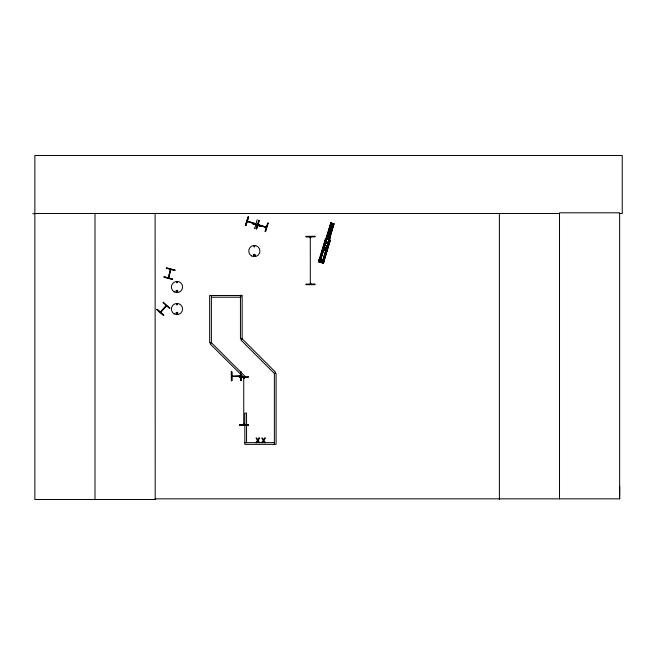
<?xml version="1.0" encoding="UTF-8"?>
<svg xmlns="http://www.w3.org/2000/svg" width="655" height="655" viewBox="0 0 655 655"><rect width="100%" height="100%" fill="white"/><g stroke="black" fill="none" stroke-linecap="round" stroke-linejoin="round"><path stroke-width="0.98" d="M321.269 262.278L320.778 262.098L321.368 262.311L320.999 261.361L321.621 261.337L320.983 261.148M328.065 238.526L327.688 238.412M619.188 213.473L622.25 213.473L622.25 155.481L34.862 155.481L34.862 499.519L155.202 499.519L155.12 498.848L619.638 498.848L619.728 486.411M168.22 277.695L170.456 269.311M168.212 277.884L168.761 277.008L168.564 277.949M168.638 277.843L170.726 269.475C169.383 269.508 171.078 271.432 170.75 269.385M321.556 261.312L321.106 261.206M327.746 238.412L328.253 237.896M328.302 237.921L327.877 237.773L328.335 237.88M170.161 270.065L170.595 270.171M244.102 377.354C244.315 379.761 242.628 376.494 244.855 376.166L211.434 342.745L210.214 343.965L243.742 377.329M243.742 424.784L243.742 423.793L244.053 424.776M310.233 236.963L310.331 237.675L310.683 236.963M310.331 284.229L310.626 283.247L310.634 284.229M176.719 282.403L177.227 282.272L176.784 282.526M176.391 291.148C177.98 289.15 177.268 293.309 176.482 291.008M176.727 304.37L177.186 304.632L176.825 304.272M254.083 246.386L254.533 246.264M253.763 255.041C254.983 257.39 254.901 253.018 253.837 255.335M310.282 236.963L310.323 284.139L310.675 283.427M310.683 237.577L310.241 237.577M310.683 284.041L310.626 283.337M164.077 276.803L163.955 277.278L172.527 279.521L172.65 279.046L164.077 276.803L172.617 279.161M166.444 267.756L166.313 268.231L174.893 270.45L175.016 269.991L166.427 267.797M161.351 311.575L160.336 312.116M325.42 238.78L318.502 261.763L323.414 263.212L330.292 240.221L325.396 238.772M318.829 261.861L325.723 238.87M319.149 261.959L325.961 238.944M329.498 239.149L326.223 238.183L330.832 222.856M319.165 261.959L325.772 239.927M326.288 238.207L330.89 222.872M319.918 260.101L325.953 239.984M326.419 238.24L331.045 222.913M320 260.125L323.169 249.588M323.742 247.672L324.602 244.798M325.175 242.882L325.748 240.966M326.665 238.314L331.201 222.962M319.656 262.106L326.55 239.116M326.788 238.355L331.373 223.011M320.27 260.207L323.431 249.67M324.012 247.754L324.872 244.88M325.445 242.964L326.018 241.048M326.845 238.371L331.446 223.036M319.886 262.18L325.06 244.937M325.633 243.021L326.206 241.106M326.968 238.404L331.618 223.085M319.992 262.213L325.142 244.962M325.715 243.046L326.313 241.138M327.435 237.503L331.749 223.126L327.508 237.519M320.311 262.287L321.605 262.671M327.426 238.535L328.294 238.788M328.794 237.896L332.527 225.435M328.802 237.896L332.601 225.459M328.72 238.919L333.297 223.576M329.162 238.011L333.477 223.633M329.219 238.027L333.551 223.65M322.514 260.854L325.756 250.349M326.247 248.401L327.197 245.56M327.77 243.644L328.245 241.695M329.056 239.018L333.665 223.691M329.277 239.083L333.845 223.74L330.824 222.847M322.211 262.851L329.146 239.877M329.301 239.091L333.903 223.756M322.293 262.876L327.467 245.633M328.04 243.717L328.613 241.801M329.432 239.132L334.083 223.814L333.1 223.519M322.481 262.933L327.656 245.69M328.229 243.775L329.383 239.943M322.587 262.966L329.465 239.967M322.751 263.015L329.661 240.033M322.849 263.048L329.743 240.057M323.038 263.097L329.973 240.123M323.079 263.113L330.014 240.139M323.308 263.179L330.202 240.197M245.494 225.353L248.106 216.887L248.581 217.034L245.944 225.492L245.494 225.353L248.147 216.903M245.912 225.484L248.458 216.993M247.975 221.693L248.196 221.308L248.22 221.824M257.161 219.679L254.869 228.243M256.244 228.767L258.815 220.293L259.29 220.432L256.654 228.898L256.203 228.759M256.555 228.865L259.167 220.399M258.217 224.534L258.045 224.952L266.38 227.522M265.398 227.219L266.495 227.129M268.19 223.175L265.619 231.657L265.144 231.518L267.756 223.044L268.231 223.191M265.201 231.534L267.87 223.085M177.407 304.681C177.047 302.774 176.056 305.566 177.3 304.747M177.513 313.483C176.776 311.182 176.228 314.556 177.259 313.639M254.762 246.698C254.402 244.798 253.403 247.59 254.656 246.763M244.102 424.751L244.045 423.883M168.605 277.794L170.775 269.393M231.886 376.126L232.779 376.126M239.763 376.076L240.745 376.068M160.426 311.944L166.206 305.476M165.641 306.041L165.854 306.483M166.386 305.877L166.018 305.549L165.944 306.311M176.645 282.059C176.408 284.098 178.397 281.347 176.613 282.182M232.82 376.494L231.976 376.51L232.066 376.076M239.787 376.428L240.745 376.379L231.886 376.437M160.614 312.329L166.517 305.738M254.844 223.437L254.901 223.879M258.029 224.518L258.905 224.706L258.676 225.14M253.968 254.828L254.607 254.738M247.508 221.128L247.23 221.415M266.282 227.424L257.947 224.87M306.049 236.742L314.908 236.627M314.916 284.262L306.049 284.319L314.916 284.204L314.916 284.696L306.049 284.704L306.049 284.254M231.362 371.852L231.854 371.852L231.911 380.711L231.42 380.719L231.362 371.852L231.461 380.719M241.212 371.794L240.721 371.794L240.778 380.653L241.269 380.653L241.187 374.742M231.976 376.126L240.655 376.068L232.075 376.478M239.468 424.808L248.327 424.751L248.335 425.242L239.468 425.3L239.468 424.808L248.335 424.874M239.468 425.259L248.335 425.201M32.75 213.718L34.862 213.71M34.862 213.473L559.517 213.473M211.377 297.206L240.917 297.206L240.917 295.487L209.649 295.487L209.649 342.745L211.377 342.745L211.377 295.487M244.831 442.641L274.371 442.641M247.524 221.087L255.696 223.707M166.345 268.108L174.918 270.351M330.578 224.469L333.403 225.32M330.267 225.508L333.092 226.36M329.801 227.064L332.625 227.915M329.375 228.448L332.208 229.299M328.908 230.003L331.741 230.855M326.91 236.676L329.743 237.528M326.313 236.979L330.087 238.109M326.272 237.094L330.046 238.223M325.027 241.204L329.269 242.481M324.561 242.759L328.802 244.037M323.857 245.093L328.106 246.37M323.234 247.164L327.475 248.441M322.53 249.498L326.779 250.775M319.534 259.511L323.783 260.78M318.633 259.953L324.29 261.648M318.576 260.133L324.233 261.828M258.119 224.55L266.331 227.031M249.113 221.955L253.976 223.461M247.394 221.513L255.671 224.116M254.435 228.112L254.91 228.259M160.737 312.271L166.386 305.787M157.053 309.373L163.725 315.194M310.634 236.873L310.642 237.667M244.053 377.419L244.061 378.222M243.75 378.222L243.742 377.427L243.742 424.686L243.742 423.891M240.86 374.75L240.901 380.653M231.796 371.852L231.788 380.711M619.638 498.848L619.638 212.801L559.517 212.801L559.517 498.848M499.388 213.473L499.388 499.519M274.371 444.36L274.371 373.465L240.95 340.043L242.162 338.823L242.162 295.339L240.442 295.339L240.442 338.823L242.162 338.823L275.583 372.245L274.371 373.465L276.091 373.465L276.091 444.36L244.831 444.36L244.831 413.1L246.55 413.1L246.55 442.641M155.112 213.473L155.202 499.519M94.991 213.473L94.991 499.519M176.22 290.943C177.194 293.989 178.586 288.79 176.22 290.943M176.22 312.975C177.194 316.021 178.586 310.822 176.22 312.975M253.575 254.992C254.549 258.037 255.941 252.838 253.575 254.992M329.932 229.463C330.66 231.993 331.938 227.752 329.932 229.463M252.511 223.707L260.796 226.425L252.511 223.707M258.979 438.039L257.849 439.882L256.727 438.039L256.015 438.039L257.456 440.381L255.974 442.723L256.645 442.723L257.808 440.848L258.946 442.723L259.658 442.723L258.193 440.348L259.658 438.039L258.979 438.039M264.735 438.039L263.597 439.882L262.475 438.039L261.763 438.039L263.212 440.381L261.722 442.723L262.393 442.723L263.556 440.848L264.694 442.723L265.414 442.723L263.94 440.348L265.406 438.039L264.735 438.039M157.134 309.275L156.807 309.643L163.447 315.522L163.766 315.153L157.134 309.275M163.332 302.274L163.005 302.643L169.653 308.497L169.964 308.145L163.332 302.274M314.908 236.258L306.049 236.357L306.049 236.807L314.908 236.75L314.908 236.258M248.327 376.813L239.468 376.862L239.468 377.362L248.327 377.305L248.327 376.813M251.545 255.909A5.608 5.608 0 0 0 259.945 251.053A5.608 5.608 0 0 0 251.545 246.198A5.608 5.608 0 0 0 251.545 255.909M253.739 255.802A0.86 0.86 0 0 0 255.172 255.417A0.86 0.86 0 0 0 254.124 254.369A0.86 0.86 0 0 0 253.739 255.802M174.189 291.86A5.608 5.608 0 0 0 182.598 287.005A5.608 5.608 0 0 0 174.189 282.149A5.608 5.608 0 0 0 174.189 291.86M176.383 291.753A0.86 0.86 0 0 0 177.816 291.369A0.86 0.86 0 0 0 176.768 290.321A0.86 0.86 0 0 0 176.383 291.753M174.189 313.892A5.608 5.608 0 0 0 182.598 309.037A5.608 5.608 0 0 0 174.189 304.182A5.608 5.608 0 0 0 174.189 313.892M176.383 313.786A0.86 0.86 0 0 0 177.816 313.401A0.86 0.86 0 0 0 176.768 312.353A0.86 0.86 0 0 0 176.383 313.786M324.487 249.809A0.982 0.982 0 0 0 325.985 248.998A0.982 0.982 0 0 0 324.536 248.098A0.982 0.982 0 0 0 324.487 249.809"/></g></svg>
